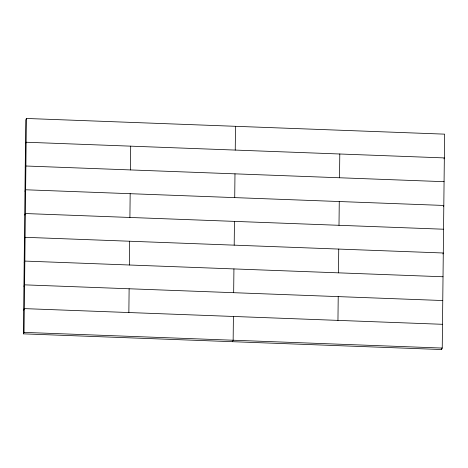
<?xml version="1.0" encoding="UTF-8"?>
<svg xmlns="http://www.w3.org/2000/svg" width="468" height="468" viewBox="0 0 468 468"><rect width="100%" height="100%" fill="white"/><g stroke="black" fill="none" stroke-linecap="round" stroke-linejoin="round"><path stroke-width="0.7" d="M23.4 333.854L25.763 119.931L26.407 118.468L444.6 134.146L442.237 348.069L441.593 349.532L23.4 333.854L24.049 332.385L26.407 118.468M128.858 312.536L129.121 288.768M129.384 264.999L129.642 241.231M129.905 217.462L130.168 193.694M130.432 169.925L130.695 146.156M233.403 316.456L233.146 340.224L232.497 341.693M233.667 292.687L233.93 268.919M234.193 245.15L234.456 221.382M234.72 197.613L234.977 173.844M235.24 150.076L235.503 126.307M337.954 320.381L338.218 296.607M338.475 272.838L338.738 249.07M339.002 225.301L339.265 201.532M339.528 177.764L339.791 153.995M441.593 349.532L441.611 348.093M25.5 143.699L26.144 142.237L444.337 157.915L443.904 158.892M25.237 167.468L25.88 166.005L444.073 181.683M24.974 191.236L25.623 189.774L443.81 205.452L443.383 206.435M24.71 215.005L25.36 213.543L443.553 229.221M24.447 238.779L25.096 237.311L443.29 252.995L442.857 253.972M24.19 262.548L24.833 261.08L443.026 276.764M23.926 286.317L24.57 284.848L442.763 300.532M23.663 310.085L24.307 308.617L442.5 324.301M24.049 332.385L442.237 348.069"/></g></svg>
